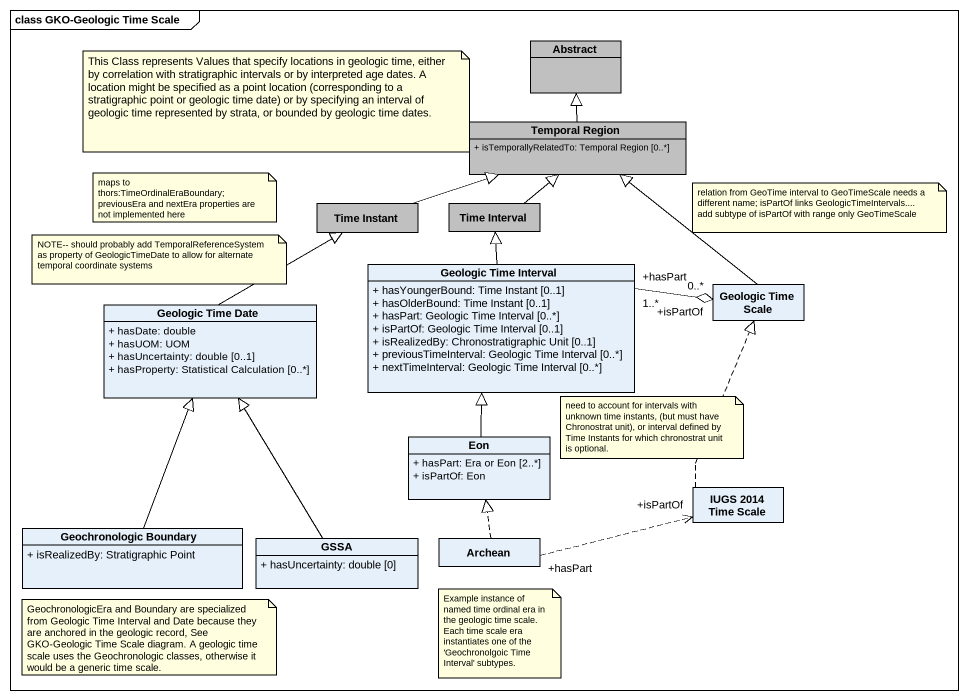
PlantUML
@startuml
mainframe class GKO-Geologic Time Scale
hide circle
hide empty members
skinparam classAttributeIconSize 0
class "Abstract" as Abstract_ #C0C0C0
class "Temporal Region" as Temporal_Region #C0C0C0 {
  + isTemporallyRelatedTo: Temporal Region [0..*]
}
class "Time Instant" as Time_Instant #C0C0C0
class "Time Interval" as Time_Interval #C0C0C0
class "Geologic Time Interval" as Geologic_Time_Interval {
  + hasYoungerBound: Time Instant [0..1]
  + hasOlderBound: Time Instant [0..1]
  + hasPart: Geologic Time Interval [0..*]
  + isPartOf: Geologic Time Interval [0..1]
  + isRealizedBy: Chronostratigraphic Unit [0..1]
  + previousTimeInterval: Geologic Time Interval [0..*]
  + nextTimeInterval: Geologic Time Interval [0..*]
}
class "Geologic Time Scale" as Geologic_Time_Scale
class "Geologic Time Date" as Geologic_Time_Date {
  + hasDate: double
  + hasUOM: UOM
  + hasUncertainty: double [0..1]
  + hasProperty: Statistical Calculation [0..*]
}
class Eon {
  + hasPart: Era or Eon [2..*]
  + isPartOf: Eon
}
class "IUGS 2014 Time Scale" as IUGS_2014_Time_Scale
class "Geochronologic Boundary" as Geochronologic_Boundary {
  + isRealizedBy: Stratigraphic Point
}
class GSSA {
  + hasUncertainty: double [0]
}
class Archean
Temporal_Region -up-|> Abstract_
Time_Instant -right-|> Temporal_Region
Time_Interval -up-|> Temporal_Region
Geologic_Time_Interval -up-|> Time_Interval
Geologic_Time_Interval "+hasPart\n1..*" -right-o "+isPartOf\n0..*" Geologic_Time_Scale
Geologic_Time_Scale -up-|> Temporal_Region
Geologic_Time_Date -up-|> Time_Instant
Eon -up-|> Geologic_Time_Interval
IUGS_2014_Time_Scale .up.|> Geologic_Time_Scale
Geochronologic_Boundary -up-|> Geologic_Time_Date
GSSA -up-|> Geologic_Time_Date
Archean .up.|> Eon
Archean "+hasPart" .right.> "+isPartOf" IUGS_2014_Time_Scale
note as N1
  This Class represents Values that specify locations in geologic time, either by correlation with stratigraphic intervals or by interpreted age dates. A location might be specified as a point location (corresponding to a stratigraphic point or geologic time date) or by specifying an interval of geologic time represented by strata, or bounded by geologic time dates.
end note
note as N2
  maps to thors:TimeOrdinalEraBoundary; previousEra and nextEra properties are not implemented here
end note
note as N3
  relation from GeoTime interval to GeoTimeScale needs a different name; isPartOf links GeologicTimeIntervals.... add subtype of isPartOf with range only GeoTimeScale
end note
note as N4
  NOTE-- should probably add TemporalReferenceSystem as property of GeologicTimeDate to allow for alternate temporal coordinate systems
end note
note as N5
  need to account for intervals with unknown time instants, (but must have Chronostrat unit), or interval defined by Time Instants for which chronostrat unit is optional.
end note
note as N6
  GeochronologicEra and Boundary are specialized from Geologic Time Interval and Date because they are anchored in the geologic record, See GKO-Geologic Time Scale diagram. A geologic time scale uses the Geochronologic classes, otherwise it would be a generic time scale.
end note
note as N7
  Example instance of named time ordinal era in the geologic time scale. Each time scale era instantiates one of the 'Geochronolgoic Time Interval' subtypes.
end note
@enduml
